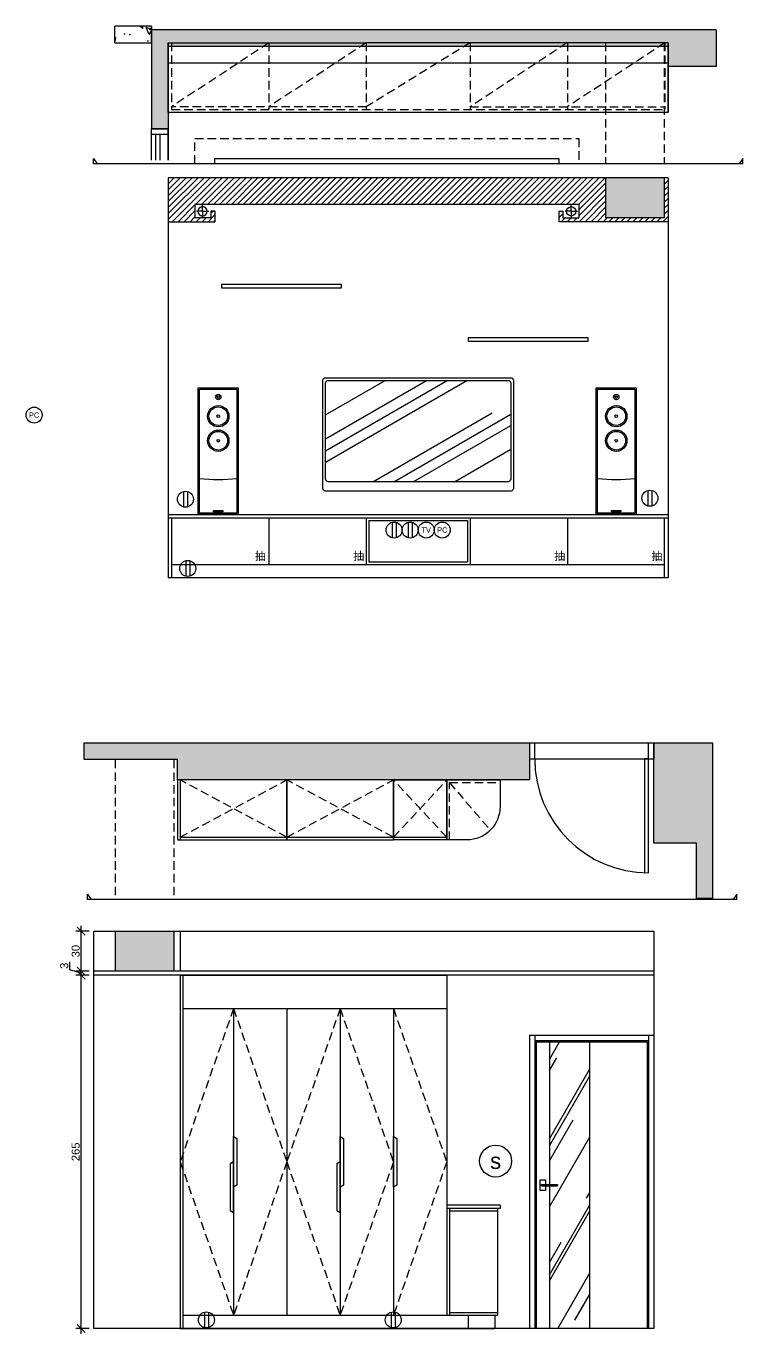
# Model space of a CAD drawing. Header units: millimetres. Extents: x 415 to 6095, y -1431 to 2703.
# Drawn here: x 5035 to 5572, y -142 to 839 of the extents above; entities that cross this region are included whole.
import ezdxf
from ezdxf.enums import TextEntityAlignment as Align

# ---------------------------------------------------------------- set-up
doc = ezdxf.new("R2010")
doc.units = ezdxf.units.MM
doc.header["$PDMODE"] = 3
doc.linetypes.add('HIDDEN', pattern=[9.525, 6.35, -3.175])
for name, color, linetype in [('02-結構樑', 251, 'HIDDEN'), ('03-結構牆', 8, 'Continuous'), ('04-門線', 94, 'Continuous'), ('05-窗線', 150, 'Continuous'), ('06-傢俱', 6, 'Continuous'), ('10-標註', 140, 'Continuous'), ('11-填充', 8, 'Continuous'), ('12-天花板', 120, 'Continuous'), ('13-線', 40, 'Continuous'), ('14-燈具', 40, 'Continuous')]:
    doc.layers.add(name, color=color, linetype=linetype)
doc.styles.get("Standard").update_dxf_attribs({"font": 'arial.ttf'})
doc.dimstyles.new('1倍', dxfattribs={"dimtxt": 6, "dimasz": 6, "dimexe": 4, "dimexo": 3.5, "dimgap": 1, "dimtad": 1, "dimdec": 1, "dimtxsty": 'Standard', "dimblk": 'OBLIQUE', "dimcen": 0.09, "dimdle": 4, "dimclrd": 140, "dimclre": 140, "dimclrt": 140, "dimadec": 0, "dimazin": 0, "dimtfac": 1, "dimtdec": 1, "dimtmove": 0, "dimatfit": 3, "dimfxl": 1, "dimarcsym": 1})

# ---------------------------------------------------------------- blocks, each defined once
blk = doc.blocks.new('門93')
at = {"layer": '04-門線'}
for p, q in [((0, 0), (-12, 0)), ((-12, 0), (-12, -93.3)), ((0, 0), (0, -93.3)), ((-12, -4), (0, -4)), ((-12, -89.3), (0, -89.3)), ((-12, -93.3), (0, -93.3))]:
    blk.add_line(p, q, dxfattribs=at)
blk.add_lwpolyline([(-97.3, -89.3), (-12, -89.3), (-12, -86.3), (-97.25, -86.3)], dxfattribs=at)
blk.add_arc((-12, -89.3), 85.3, 90, 180, dxfattribs=at)
blk = doc.blocks.new('廚櫃')
at = {"layer": '06-傢俱'}
for p, q in [((2, 0), (0, 0)), ((0, 0), (0, -45)), ((0, -45), (2, -45)), ((2, -43), (202, -43))]:
    blk.add_line(p, q, dxfattribs=at)
at = {"layer": '06-傢俱', "linetype": 'HIDDEN'}
for p, q in [((2, -43), (82, 0)), ((82, -43), (2, 0)), ((82, -43), (162, 0)), ((162, -43), (82, 0)), ((162, -43), (202, 0)), ((202, -43), (162, 0)), ((204, -45), (204, -2)), ((204, -2), (242, -2)), ((204, -2), (234.68, -37.68))]:
    blk.add_line(p, q, dxfattribs=at)
at = {"layer": '06-傢俱'}
for points in [[(2, 0), (2, -45), (82, -45), (82, 0)], [(82, 0), (82, -45), (162, -45), (162, 0)], [(162, -45), (162, 0), (162, 0), (162, -45)], [(162, -45), (162, 0), (202, 0), (202, -45)]]:
    blk.add_lwpolyline(points, close=True, dxfattribs=at)
blk.add_lwpolyline([(202, -45), (202, 0), (242, 0), (242, -20, -0.414214), (217, -45)], format="xyb", close=True, dxfattribs=at)
blk = doc.blocks.new('_Oblique')
at = {"color": 0, "linetype": 'ByBlock', "lineweight": -2}
blk.add_line((-0.5, -0.5), (0.5, 0.5), dxfattribs=at)
blk = doc.blocks.new('*D91')
at = {"layer": '03-結構牆', "color": 140, "lineweight": -2, "transparency": 16777216}
for p, q in [((5075.92, -141.51), (5075.92, 131.49)), ((5082.05, 127.49), (5071.92, 127.49)), ((5082.05, -137.51), (5071.92, -137.51))]:
    blk.add_line(p, q, dxfattribs=at)
at = {"layer": 'Defpoints', "color": 0, "transparency": 16777216}
for p in [(5075.92, 127.49), (5085.55, 127.49), (5085.55, -137.51)]:
    blk.add_point(p, dxfattribs=at)
at = {"layer": '03-結構牆', "color": 140, "lineweight": -2, "transparency": 16777216, "xscale": 6, "yscale": 6, "zscale": 6}
for p, rotation in [((5075.92, 127.49), 90), ((5075.92, -137.51), 270)]:
    blk.add_blockref('_Oblique', p, dxfattribs=dict(at, rotation=rotation))
at = {"layer": '03-結構牆', "color": 140, "transparency": 16777216, "insert": (5071.86, -5.01), "char_height": 6, "attachment_point": 5, "rotation": 90}
blk.add_mtext('265', dxfattribs=at)
blk = doc.blocks.new('*D92')
at = {"layer": '03-結構牆', "color": 140, "lineweight": -2, "transparency": 16777216}
for p, q in [((5067.35, 131.56), (5067.35, 137.48)), ((5075.92, 128.99), (5067.35, 131.56)), ((5082.05, 130.49), (5071.92, 130.49)), ((5075.92, 123.49), (5075.92, 134.49)), ((5082.05, 127.49), (5071.92, 127.49))]:
    blk.add_line(p, q, dxfattribs=at)
at = {"layer": 'Defpoints', "color": 0, "transparency": 16777216}
for p in [(5075.92, 130.49), (5085.55, 130.49), (5085.55, 127.49)]:
    blk.add_point(p, dxfattribs=at)
at = {"layer": '03-結構牆', "color": 140, "lineweight": -2, "transparency": 16777216, "xscale": 6, "yscale": 6, "zscale": 6}
for p, rotation in [((5075.92, 130.49), 90), ((5075.92, 127.49), 270)]:
    blk.add_blockref('_Oblique', p, dxfattribs=dict(at, rotation=rotation))
at = {"layer": '03-結構牆', "color": 140, "transparency": 16777216, "insert": (5063.29, 134.52), "char_height": 6, "attachment_point": 5, "rotation": 90}
blk.add_mtext('3', dxfattribs=at)
blk = doc.blocks.new('*D93')
at = {"layer": '03-結構牆', "color": 140, "lineweight": -2, "transparency": 16777216}
for p, q in [((5082.05, 160.49), (5071.92, 160.49)), ((5075.92, 126.49), (5075.92, 164.49)), ((5082.05, 130.49), (5071.92, 130.49))]:
    blk.add_line(p, q, dxfattribs=at)
at = {"layer": 'Defpoints', "color": 0, "transparency": 16777216}
for p in [(5075.92, 160.49), (5085.55, 160.49), (5085.55, 130.49)]:
    blk.add_point(p, dxfattribs=at)
at = {"layer": '03-結構牆', "color": 140, "lineweight": -2, "transparency": 16777216, "xscale": 6, "yscale": 6, "zscale": 6}
for p, rotation in [((5075.92, 160.49), 90), ((5075.92, 130.49), 270)]:
    blk.add_blockref('_Oblique', p, dxfattribs=dict(at, rotation=rotation))
at = {"layer": '03-結構牆', "color": 140, "transparency": 16777216, "insert": (5071.85, 145.49), "char_height": 6, "attachment_point": 5, "rotation": 90}
blk.add_mtext('30', dxfattribs=at)
blk = doc.blocks.new('插座')
at = {"layer": '13-線'}
for p, q in [((-3, 11.6), (-3, -11.6)), ((3, 11.6), (3, -11.6))]:
    blk.add_line(p, q, dxfattribs=at)
blk.add_circle((0, 0), 12, dxfattribs=at)
blk = doc.blocks.new('開關')
at = {"layer": '13-線'}
blk.add_circle((0, 0), 12, dxfattribs=at)
blk.add_text('s', height=12, dxfattribs=at).set_placement((0, 0), align=Align.MIDDLE)
blk = doc.blocks.new('門立面')
at = {"layer": '04-門線'}
h = blk.add_hatch(dxfattribs=at)
h.set_pattern_fill('AR-RROOF', color=256, scale=1.5, angle=60)
h.set_pattern_definition([(60, (15, 215), (8.9144, 91.64), [571.5, -76.2, 190.5, -38.1]), (60, (23.84, 268.41), (-62.934, -7.659), [114.3, -12.573, 228.6, -28.575]), (60, (-3.52, 247.69), (76.953, 184.3405), [304.8, -53.34, 152.4, -38.1])])
h.paths.add_polyline_path([(15, 108), (21, 108), (21, 107), (15, 107), (15, 0), (45, 0), (45, 215), (15, 215)])
for p, q in [((0, 220), (0, 0)), ((0, 220), (93.3, 220)), ((4, 220), (4, 0)), ((4, 216), (89.3, 216)), ((89.3, 220), (89.3, 0)), ((93.3, 220), (93.3, 0)), ((5, 215), (5, 0)), ((5, 215), (88.3, 215)), ((15, 215), (15, 0)), ((45, 215), (45, 0)), ((88.3, 215), (88.3, 0)), ((9, 108), (21, 108)), ((9, 107), (21, 107)), ((93.3, 0), (0, 0))]:
    blk.add_line(p, q, dxfattribs=at)
at = {"layer": '04-門線', "linetype": 'HIDDEN'}
for p, q in [((8, 107.5), (8, 111.5)), ((8, 111.5), (12, 111.5)), ((9, 107), (9, 108)), ((12, 111.5), (12, 108)), ((21, 108), (21, 107)), ((8, 103.5), (8, 107.5)), ((12, 103.5), (8, 103.5)), ((12, 107), (12, 103.5))]:
    blk.add_line(p, q, dxfattribs=at)
blk = doc.blocks.new('櫥櫃_立面')
at = {"layer": '06-傢俱'}
for p, q in [((0, 265), (0, 0)), ((0, 265), (200, 265)), ((2, 265), (2, 0)), ((200, 265), (200, 10)), ((2, 240), (200, 240)), ((40, 240), (40, 10)), ((80, 240), (80, 10)), ((120, 240), (120, 10)), ((160, 240), (160, 10)), ((240, 92.5), (200, 92.5)), ((240, 90), (200, 90)), ((202, 90), (202, 10)), ((238, 90), (238, 10)), ((240, 92.5), (240, 90)), ((238, 88), (202, 88)), ((2, 10), (238, 10)), ((202, 12), (238, 12)), ((216, 10), (216, 0)), ((236, 10), (236, 0)), ((0, 0), (236, 0))]:
    blk.add_line(p, q, dxfattribs=at)
at = {"layer": '06-傢俱', "linetype": 'HIDDEN'}
for p, q in [((40, 240), (0, 125)), ((40, 240), (80, 125)), ((120, 240), (80, 125)), ((120, 240), (160, 125)), ((160, 240), (200, 125)), ((0, 125), (40, 10)), ((80, 125), (40, 10)), ((80, 125), (120, 10)), ((160, 125), (120, 10)), ((200, 125), (160, 10))]:
    blk.add_line(p, q, dxfattribs=at)
at = {"layer": '06-傢俱'}
for points in [[(42.5, 142.5), (42.5, 107.5), (40, 106), (40, 125), (40, 144)], [(122.5, 142.5), (122.5, 107.5), (120, 106), (120, 125), (120, 144)], [(162.5, 142.5), (162.5, 107.5), (160, 106), (160, 125), (160, 144)], [(37.5, 123.5), (37.5, 88.5), (40, 87), (40, 106), (40, 125)], [(117.5, 123.5), (117.5, 88.5), (120, 87), (120, 106), (120, 125)]]:
    blk.add_lwpolyline(points, close=True, dxfattribs=at)
blk = doc.blocks.new('電視櫃')
at = {"layer": '06-傢俱'}
for p, q in [((-52, 0), (-52, -375)), ((-52, 0), (0, 0)), ((-15.2, -375), (-15.2, 0)), ((0, 0), (0, -2.5)), ((0, -2.5), (0, -39)), ((0, -2.5), (0, -75.5)), ((0, -75.5), (0, -148.5)), ((0, -226.2), (0, -148.5)), ((0, -299.2), (0, -226.2)), ((0, -372.2), (0, -299.2)), ((0, -375), (0, -372.2)), ((-52, -375), (0, -375)), ((0, -375), (-52, -375))]:
    blk.add_line(p, q, dxfattribs=at)
at = {"layer": '06-傢俱', "linetype": 'HIDDEN'}
for p, q in [((0, -2.5), (-50, -2.5)), ((-50, -2.5), (-50, -372.5)), ((-48, -148.5), (-48, -2.5)), ((0, -75.5), (-48, -2.5)), ((0, -75.5), (-50, -75.5)), ((0, -148.5), (-48, -75.5)), ((0, -148.5), (-50, -148.5)), ((0, -226.5), (-48, -148.5)), ((0, -226.5), (-50, -226.5)), ((-48, -226.5), (-48, -372.5)), ((0, -299.2), (-48, -226.5)), ((0, -299.5), (-50, -299.5)), ((0, -372.5), (-48, -299.5)), ((-48, -372.5), (-50, -372.5)), ((0, -372.5), (-48, -372.5))]:
    blk.add_line(p, q, dxfattribs=at)
blk = doc.blocks.new('*U57')
at = {"layer": '14-燈具'}
blk.add_line((0, -5), (0, 5), dxfattribs=at)
blk = doc.blocks.new('*U58')
at = {"layer": '14-燈具', "color": 0, "linetype": 'ByBlock', "lineweight": -2, "transparency": 16777216}
for p, rotation in [((3423.2, 260.7), 90), ((3428.2, 255.7), 180), ((3433.2, 260.7), 270)]:
    blk.add_blockref('*U57', p, dxfattribs=dict(at, rotation=rotation))
blk.add_blockref('*U57', (3428.2, 265.7), dxfattribs=at)
blk = doc.blocks.new('燈_崁燈直徑15')
at = {"layer": '14-燈具'}
blk.add_circle((0, 0), 7.5, dxfattribs=at)
blk.add_blockref('*U58', (-3428.2, -260.7), dxfattribs=at)
blk = doc.blocks.new('線_網路出線')
at = {"layer": '13-線'}
blk.add_circle((0, 0), 12, dxfattribs=at)
blk.add_text('PC', height=8, dxfattribs=at).set_placement((0, 0), align=Align.MIDDLE)
blk = doc.blocks.new('線_電視出線')
at = {"layer": '13-線'}
blk.add_circle((0, 0), 12, dxfattribs=at)
blk.add_text('TV', height=8, dxfattribs=at).set_placement((0, 0), align=Align.MIDDLE)

msp = doc.modelspace()

# ---------------------------------------------------------------- hatches: boundary and pattern name
at = {"layer": '03-結構牆'}
h = msp.add_hatch(color=256, dxfattribs=at)
h.dxf.hatch_style = 1
h.paths.add_polyline_path([(5128.79, 836.5), (5128.79, 826.66), (5128.79, 762.26), (5141.29, 762.26), (5141.29, 824), (5143.79, 824), (5216.79, 824), (5289.79, 824), (5367.79, 824), (5446.29, 824), (5516.29, 824), (5516.29, 808.8), (5552.51, 808.8), (5552.51, 836.5)])
at = {"layer": '06-傢俱'}
h = msp.add_hatch(dxfattribs=at)
h.set_pattern_fill('AR-RROOF', color=256, scale=1.8, angle=30)
h.set_pattern_definition([(30, (5259.293, 573.506), (64.248, 89.887), [685.8, -91.44, 228.6, -45.72]), (30, (5300.524, 623.707), (-69.998, 29.8), [137.16, -15.088, 274.32, -34.29]), (30, (5259.66, 618.59), (190.576, 145.4004), [365.76, -64.008, 182.88, -45.72])])
h.paths.add_polyline_path([(5398.29, 571.51, 0.414214), (5396.29, 573.51), (5261.29, 573.51, 0.414214), (5259.29, 571.51), (5259.29, 499.51, 0.414214), (5261.29, 497.51), (5396.29, 497.51, 0.414214), (5398.29, 499.51)])
at = {"layer": '11-填充'}
h = msp.add_hatch(dxfattribs=at)
h.set_pattern_fill('AR-CONC', color=256, scale=0.3, angle=90)
h.set_pattern_definition([(140, (4978.793, 488.256), (4.7817, 54.6554), [5.715, -62.865]), (85, (4978.793, 488.256), (-57.317, -10.573), [4.572, -50.292]), (190.451, (4979.19, 492.81), (-52.535, 44.0824), [4.857, -53.427]), (136.184, (4963.55, 488.256), (12.613, 81.324), [8.572, -94.297]), (186.636, (4964.604, 495.03), (-74.228, 71.221), [7.286, -80.14]), (81.184, (4963.55, 488.26), (-74.228, 71.221), [6.858, -75.438]), (111, (4967.363, 495.876), (30.6796, 45.4843), [5.715, -62.865]), (56, (4967.363, 495.876), (-55.256, 18.541), [4.572, -50.292]), (161.451, (4969.92, 499.666), (-24.577, 64.025), [4.857, -53.427]), (127.5, (4978.793, 488.256), (-25.3665, 0.9266), [0, -49.6824, 0, -51.054, 0, -50.4825]), (97.5, (4978.793, 488.256), (-30.0542, 20.0459), [0, -29.1084, 0, -48.5394, 0, -19.2405]), (57.5, (4978.793, 471.263), (1.7186, 40.6772), [0, -19.05, 0, -59.436, 0, -78.867]), (47.5, (4978.793, 463.643), (-7.628, 44.4388), [0, -24.765, 0, -39.4716, 0, -56.007])])
h.paths.add_polyline_path([(5101.31, 839.16), (5101.31, 826.66), (5128.79, 826.66), (5128.79, 839.16)])
h = msp.add_hatch(dxfattribs=at)
h.set_pattern_fill('ANSI31', color=256)
h.set_pattern_definition([(45, (5141.2933, 725.5056), (-2.245064, 2.245064), [])])
h.paths.add_polyline_path([(5469.49, 725.51), (5141.29, 725.51), (5141.29, 692.51), (5176.29, 692.51), (5176.29, 700.51), (5173.29, 700.51), (5173.29, 695.51), (5161.29, 695.51), (5161.29, 705.51), (5449.49, 705.51), (5449.49, 695.51), (5437.49, 695.51), (5437.49, 700.51), (5434.49, 700.51), (5434.49, 692.51), (5516.29, 692.51), (5516.29, 725.51), (5513.49, 725.51), (5513.49, 695.51), (5469.49, 695.51)])
h = msp.add_hatch(color=256, dxfattribs=at)
h.dxf.hatch_style = 1
h.paths.add_polyline_path([(5513.49, 725.51), (5469.49, 725.51), (5469.49, 695.51), (5513.49, 695.51)])
at = {"layer": '11-填充', "linetype": 'HIDDEN'}
h = msp.add_hatch(color=256, dxfattribs=at)
h.dxf.hatch_style = 1
h.paths.add_polyline_path([(5412.28, 301.58), (5078.28, 301.58), (5078.28, 289.08), (5148.28, 289.08), (5148.28, 273.88), (5412.28, 273.88)])
h.paths.add_polyline_path([(5549.78, 301.58), (5505.58, 301.58), (5505.58, 287.58), (5505.58, 226.48), (5537.78, 226.48), (5537.78, 184.96), (5549.78, 184.96)])
at = {"layer": '11-填充'}
h = msp.add_hatch(color=256, dxfattribs=at)
h.dxf.hatch_style = 1
h.paths.add_polyline_path([(5145.48, 160.49), (5101.48, 160.49), (5101.48, 130.49), (5145.48, 130.49)])

# ---------------------------------------------------------------- linework, layer by layer
at = {"layer": '02-結構樑'}
for p, q in [((5469.49, 826.66), (5469.49, 736.03)), ((5513.49, 826.66), (5513.49, 736.03)), ((5101.48, 289.08), (5101.48, 184.96)), ((5145.48, 289.08), (5145.48, 184.96))]:
    msp.add_line(p, q, dxfattribs=at)
at = {"layer": '03-結構牆'}
for p, q in [((5101.31, 826.66), (5101.31, 839.16)), ((5128.79, 839.16), (5128.79, 762.26)), ((5128.79, 826.66), (5128.79, 839.16)), ((5552.51, 836.5), (5128.79, 836.5)), ((5552.51, 836.5), (5552.51, 808.8)), ((5141.29, 826.66), (5141.29, 774.66)), ((5141.29, 762.26), (5128.79, 762.26)), ((5141.29, 725.51), (5141.29, 425.51)), ((5516.29, 725.51), (5141.29, 725.51)), ((5469.49, 725.51), (5469.49, 695.51)), ((5513.49, 725.51), (5513.49, 695.51)), ((5516.29, 725.51), (5516.29, 425.51)), ((5449.49, 705.51), (5161.29, 705.51)), ((5161.29, 705.51), (5161.29, 695.51)), ((5176.29, 700.51), (5173.29, 700.51)), ((5173.29, 700.51), (5173.29, 695.51)), ((5176.29, 700.51), (5176.29, 692.51)), ((5434.49, 700.51), (5437.49, 700.51)), ((5434.49, 700.51), (5434.49, 692.51)), ((5437.49, 700.51), (5437.49, 695.51)), ((5449.49, 705.51), (5449.49, 695.51)), ((5141.29, 692.51), (5176.29, 692.51)), ((5173.29, 695.51), (5161.29, 695.51)), ((5516.29, 692.51), (5434.49, 692.51)), ((5469.49, 692.51), (5434.49, 692.51)), ((5437.49, 695.51), (5449.49, 695.51)), ((5513.49, 695.51), (5469.49, 695.51)), ((5141.29, 473.01), (5516.29, 473.01)), ((5141.29, 470.51), (5516.29, 470.51)), ((5143.79, 470.51), (5143.79, 425.51)), ((5216.79, 470.51), (5216.79, 435.51)), ((5289.79, 470.51), (5289.79, 435.51)), ((5291.79, 468.51), (5291.79, 437.51)), ((5291.79, 468.51), (5365.79, 468.51)), ((5365.79, 468.51), (5365.79, 437.51)), ((5367.79, 470.51), (5367.79, 435.51)), ((5440.79, 470.51), (5440.79, 435.51)), ((5513.49, 470.51), (5513.49, 425.51)), ((5143.79, 435.51), (5513.49, 435.51)), ((5291.79, 437.51), (5365.79, 437.51)), ((5516.29, 425.51), (5141.29, 425.51)), ((5412.28, 301.58), (5412.28, 287.58)), ((5085.55, -137.51), (5085.55, 160.49)), ((5085.55, 160.49), (5505.58, 160.49)), ((5101.48, 160.49), (5101.48, 130.49)), ((5145.48, 160.49), (5145.48, 130.49)), ((5150.28, 160.49), (5150.28, 130.49)), ((5505.58, 160.49), (5505.58, -137.51)), ((5505.58, 130.49), (5085.55, 130.49)), ((5505.58, 127.49), (5085.55, 127.49)), ((5505.58, -137.51), (5085.55, -137.51))]:
    msp.add_line(p, q, dxfattribs=at)
for points in [[(5101.31, 826.66), (5128.79, 826.66)], [(5552.51, 808.8), (5516.29, 808.8), (5516.29, 808.8), (5516.29, 824), (5446.29, 824), (5367.79, 824), (5289.79, 824), (5216.79, 824), (5143.79, 824), (5141.29, 824), (5141.29, 759.6)], [(5505.58, 301.58), (5549.78, 301.58), (5549.78, 184.96), (5537.78, 184.96), (5537.78, 226.48), (5505.58, 226.48), (5505.58, 287.58), (5505.58, 301.58), (5505.58, 289.58)]]:
    msp.add_lwpolyline(points, dxfattribs=at)
msp.add_lwpolyline([(5412.28, 273.88), (5148.28, 273.88), (5148.28, 289.08), (5078.28, 289.08), (5078.28, 301.58), (5412.28, 301.58)], close=True, dxfattribs=at)
at = {"layer": '05-窗線'}
for p, q in [((5128.79, 762.26), (5141.29, 762.26)), ((5128.79, 762.26), (5141.29, 762.26)), ((5128.79, 738.69), (5128.79, 762.26)), ((5128.79, 758.26), (5141.29, 758.26)), ((5141.29, 762.26), (5141.29, 738.69)), ((5141.29, 738.69), (5141.29, 762.26))]:
    msp.add_line(p, q, dxfattribs=at)
at = {"layer": '05-窗線', "color": 4}
for p, q in [((5132.04, 758.26), (5135.04, 758.26)), ((5132.04, 738.69), (5132.04, 758.26)), ((5135.04, 758.26), (5135.04, 738.69))]:
    msp.add_line(p, q, dxfattribs=at)
at = {"layer": '06-傢俱'}
for p, q in [((5271.29, 645.51), (5181.29, 645.51)), ((5181.29, 645.51), (5181.29, 643.01)), ((5181.29, 643.01), (5271.29, 643.01)), ((5271.29, 643.01), (5271.29, 645.51)), ((5456.29, 605.51), (5366.29, 605.51)), ((5366.29, 605.51), (5366.29, 603.01)), ((5366.29, 603.01), (5456.29, 603.01)), ((5456.29, 603.01), (5456.29, 605.51))]:
    msp.add_line(p, q, dxfattribs=at)
for points in [[(5259.29, 575.51), (5398.29, 575.51, -0.414214), (5400.29, 573.51), (5400.29, 492.51, -0.414214), (5398.29, 490.51), (5259.29, 490.51, -0.414214), (5257.29, 492.51), (5257.29, 573.51, -0.414214)], [(5261.29, 573.51), (5396.29, 573.51, -0.414214), (5398.29, 571.51), (5398.29, 499.51, -0.414214), (5396.29, 497.51), (5261.29, 497.51, -0.414214), (5259.29, 499.51), (5259.29, 571.51, -0.414214)]]:
    msp.add_lwpolyline(points, format="xyb", close=True, dxfattribs=at)
at = {"layer": '10-標註'}
for p, q in [((5085.14, 736.03), (5085.14, 740.03)), ((5085.14, 740.03), (5088.01, 736.03)), ((5572.44, 736.03), (5085.14, 736.03)), ((5572.44, 740.03), (5569.57, 736.03)), ((5572.44, 736.03), (5572.44, 740.03)), ((5080.68, 184.27), (5080.68, 188.27)), ((5080.68, 188.27), (5083.55, 184.27)), ((5567.98, 188.27), (5565.11, 184.27)), ((5567.98, 184.27), (5567.98, 188.27)), ((5567.98, 184.27), (5080.68, 184.27))]:
    msp.add_line(p, q, dxfattribs=at)
at = {"layer": '11-填充'}
msp.add_lwpolyline([(5128.79, 839.16), (5101.31, 839.16)], dxfattribs=at)
at = {"layer": '11-填充', "color": 6}
for points in [[(5163.86, 568.01), (5193.86, 568.01), (5193.86, 473.01), (5163.86, 473.01)], [(5164.86, 567.01), (5192.86, 567.01), (5192.86, 474.01), (5164.86, 474.01)], [(5462.5, 568.01), (5492.5, 568.01), (5492.5, 473.01), (5462.5, 473.01)], [(5463.5, 567.01), (5491.5, 567.01), (5491.5, 474.01), (5463.5, 474.01)], [(5182.36, 475.01), (5175.36, 475.01), (5175.36, 476.01), (5182.36, 476.01)], [(5481, 475.01), (5474, 475.01), (5474, 476.01), (5481, 476.01)]]:
    msp.add_lwpolyline(points, close=True, dxfattribs=at)
for centre, radius in [((5178.86, 561.01), 2), ((5178.86, 561.01), 1), ((5477.5, 561.01), 2), ((5477.5, 561.01), 1), ((5178.86, 546.66), 8), ((5178.86, 546.66), 7), ((5477.5, 546.66), 8), ((5477.5, 546.66), 7), ((5178.86, 546.66), 1), ((5477.5, 546.66), 1), ((5178.86, 528.28), 8), ((5178.86, 528.28), 7), ((5477.5, 528.28), 8), ((5477.5, 528.28), 7), ((5178.86, 528.28), 1), ((5477.5, 528.28), 1)]:
    msp.add_circle(centre, radius, dxfattribs=at)
for centre in [(5178.86, 626.49), (5477.5, 626.49)]:
    msp.add_arc(centre, 127.26, 263.68403, 276.31597, dxfattribs=at)
at = {"layer": '12-天花板', "linetype": 'HIDDEN'}
msp.add_lwpolyline([(5161.29, 736.03), (5161.29, 754.85), (5449.49, 754.85), (5449.49, 736.03)], dxfattribs=at)
at = {"layer": '12-天花板'}
msp.add_lwpolyline([(5176.29, 736.03), (5176.29, 739.85), (5434.49, 739.85), (5434.49, 736.03)], dxfattribs=at)

# ---------------------------------------------------------------- block references
at = {"layer": '04-門線', "rotation": 90}
msp.add_blockref('門93', (5412.28, 301.58), dxfattribs=at)
at = {"layer": '04-門線'}
for name, p in [('櫥櫃_立面', (5150.28, -137.51)), ('門立面', (5412.28, -137.51))]:
    msp.add_blockref(name, p, dxfattribs=at)
at = {"layer": '06-傢俱', "rotation": 90}
msp.add_blockref('電視櫃', (5141.29, 826.66), dxfattribs=at)
at = {"layer": '11-填充', "linetype": 'HIDDEN'}
msp.add_blockref('廚櫃', (5148.28, 273.88), dxfattribs=at)
at = {"layer": '13-線', "xscale": 0.5, "yscale": 0.5, "zscale": 0.5}
for name, p in [('線_網路出線', (5040.69, 547.5)), ('線_電視出線', (5334.89, 461.29)), ('線_網路出線', (5346.9, 461.29))]:
    msp.add_blockref(name, p, dxfattribs=at)
at = {"layer": '14-燈具'}
for name, p, xscale, yscale, zscale in [('燈_崁燈直徑15', (5167.07, 700.29), -0.468, 0.468, 0.468), ('燈_崁燈直徑15', (5443.71, 700.29), 0.468, 0.468, 0.468), ('插座', (5154.24, 484.4), 0.5, 0.5, 0.5), ('插座', (5502.7, 485.17), 0.5, 0.5, 0.5), ('插座', (5310.76, 461.29), 0.5, 0.5, 0.5), ('插座', (5322.79, 461.29), 0.5, 0.5, 0.5), ('插座', (5155.93, 432.45), 0.5, 0.5, 0.5), ('插座', (5169.92, -131.09), 0.5, 0.5, 0.5), ('插座', (5310.16, -131.09), 0.5, 0.5, 0.5)]:
    msp.add_blockref(name, p, dxfattribs=dict(at, xscale=xscale, yscale=yscale, zscale=zscale))
msp.add_blockref('開關', (5386.95, -11.92), dxfattribs=at)

# ---------------------------------------------------------------- texts
at = {"layer": '10-標註'}
for p in [(5210.32, 441.87), (5284.22, 441.87), (5435.02, 441.87), (5507.94, 441.87)]:
    msp.add_text('抽', height=6, dxfattribs=at).set_placement(p, align=Align.MIDDLE)

# ---------------------------------------------------------------- dimensions: what is measured, and where the dimension line sits
at = {"layer": '03-結構牆'}
for base, p1, p2, picture, middle in [((5075.92, 160.49), (5085.55, 130.49), (5085.55, 160.49), '*D93', (5071.85, 145.49)), ((5075.92, 130.49), (5085.55, 127.49), (5085.55, 130.49), '*D92', (5063.29, 132.56))]:
    dim = msp.add_linear_dim(base=base, p1=p1, p2=p2, angle=90, dimstyle='1倍', override={"dimtmove": 1}, dxfattribs=at)
    dim.commit()
    dim.dimension.update_dxf_attribs({"geometry": picture, "text_midpoint": middle})
dim = msp.add_linear_dim(base=(5075.92, 127.49), p1=(5085.55, -137.51), p2=(5085.55, 127.49), angle=90, dimstyle='1倍', dxfattribs=at)
dim.commit()
dim.dimension.update_dxf_attribs({"geometry": '*D91', "text_midpoint": (5071.86, -5.01)})

doc.saveas('drawing.dxf')
